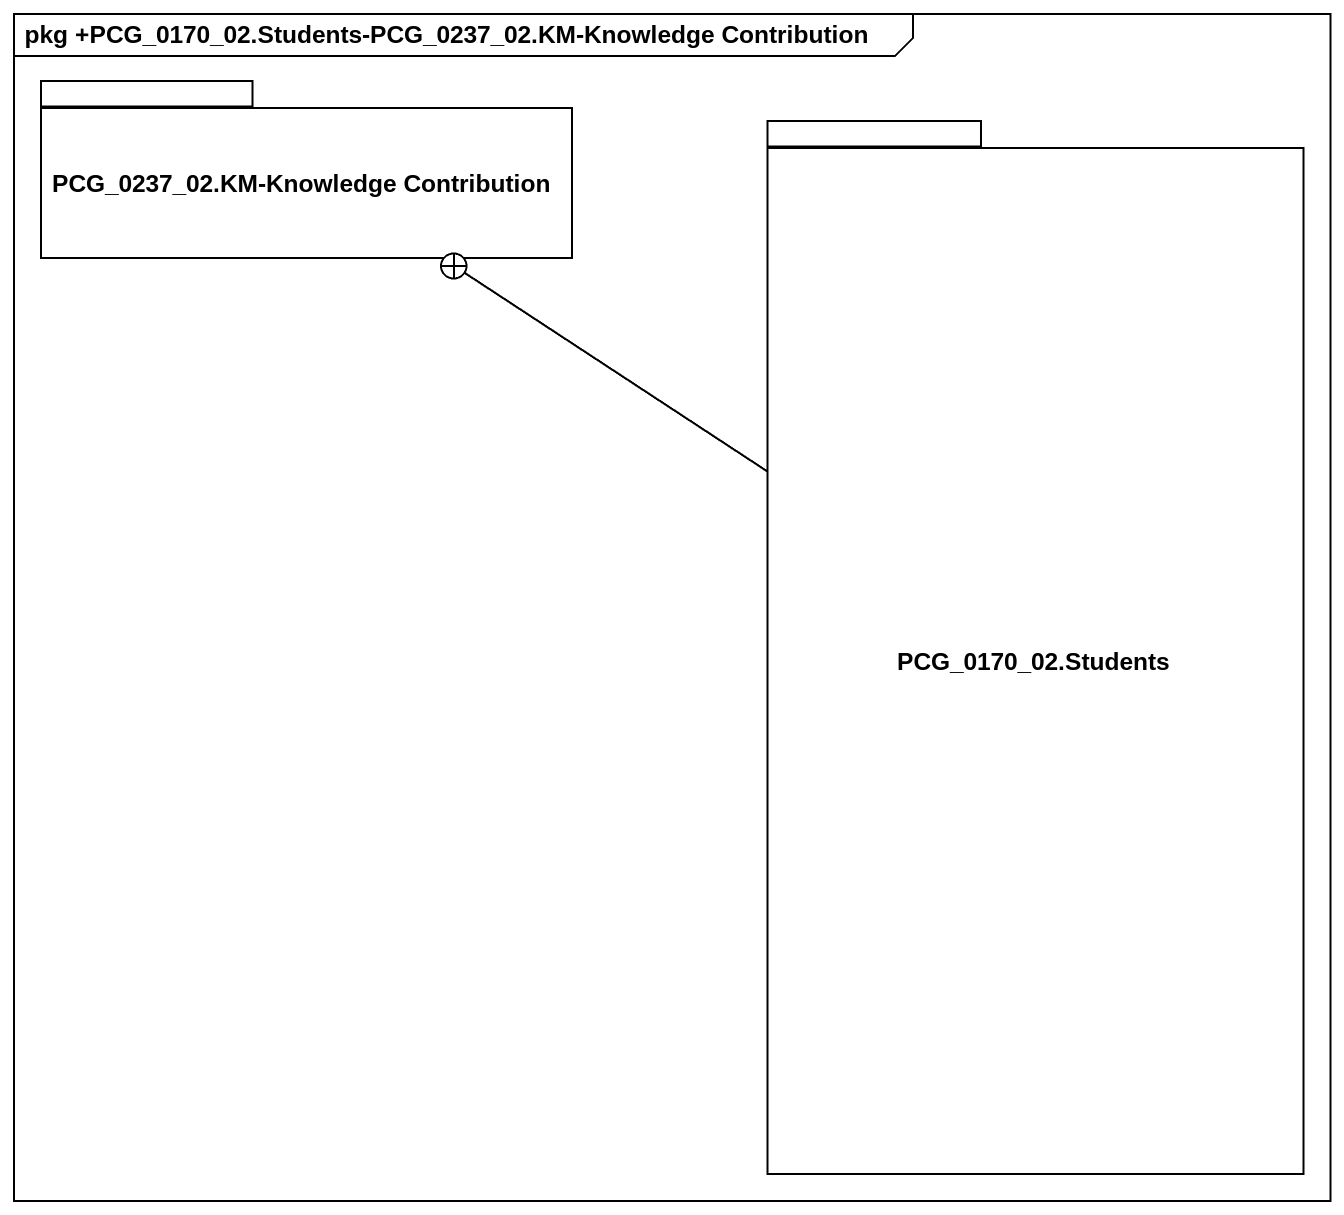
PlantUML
@startuml
mainframe pkg +PCG_0170_02.Students-PCG_0237_02.KM-Knowledge Contribution
package "PCG_0237_02.KM-Knowledge Contribution" as PCG_0237_02_KM_Knowledge {
}
package "PCG_0170_02.Students" as PCG_0170_02_Students {
}
PCG_0170_02_Students -up-+ PCG_0237_02_KM_Knowledge
@enduml
